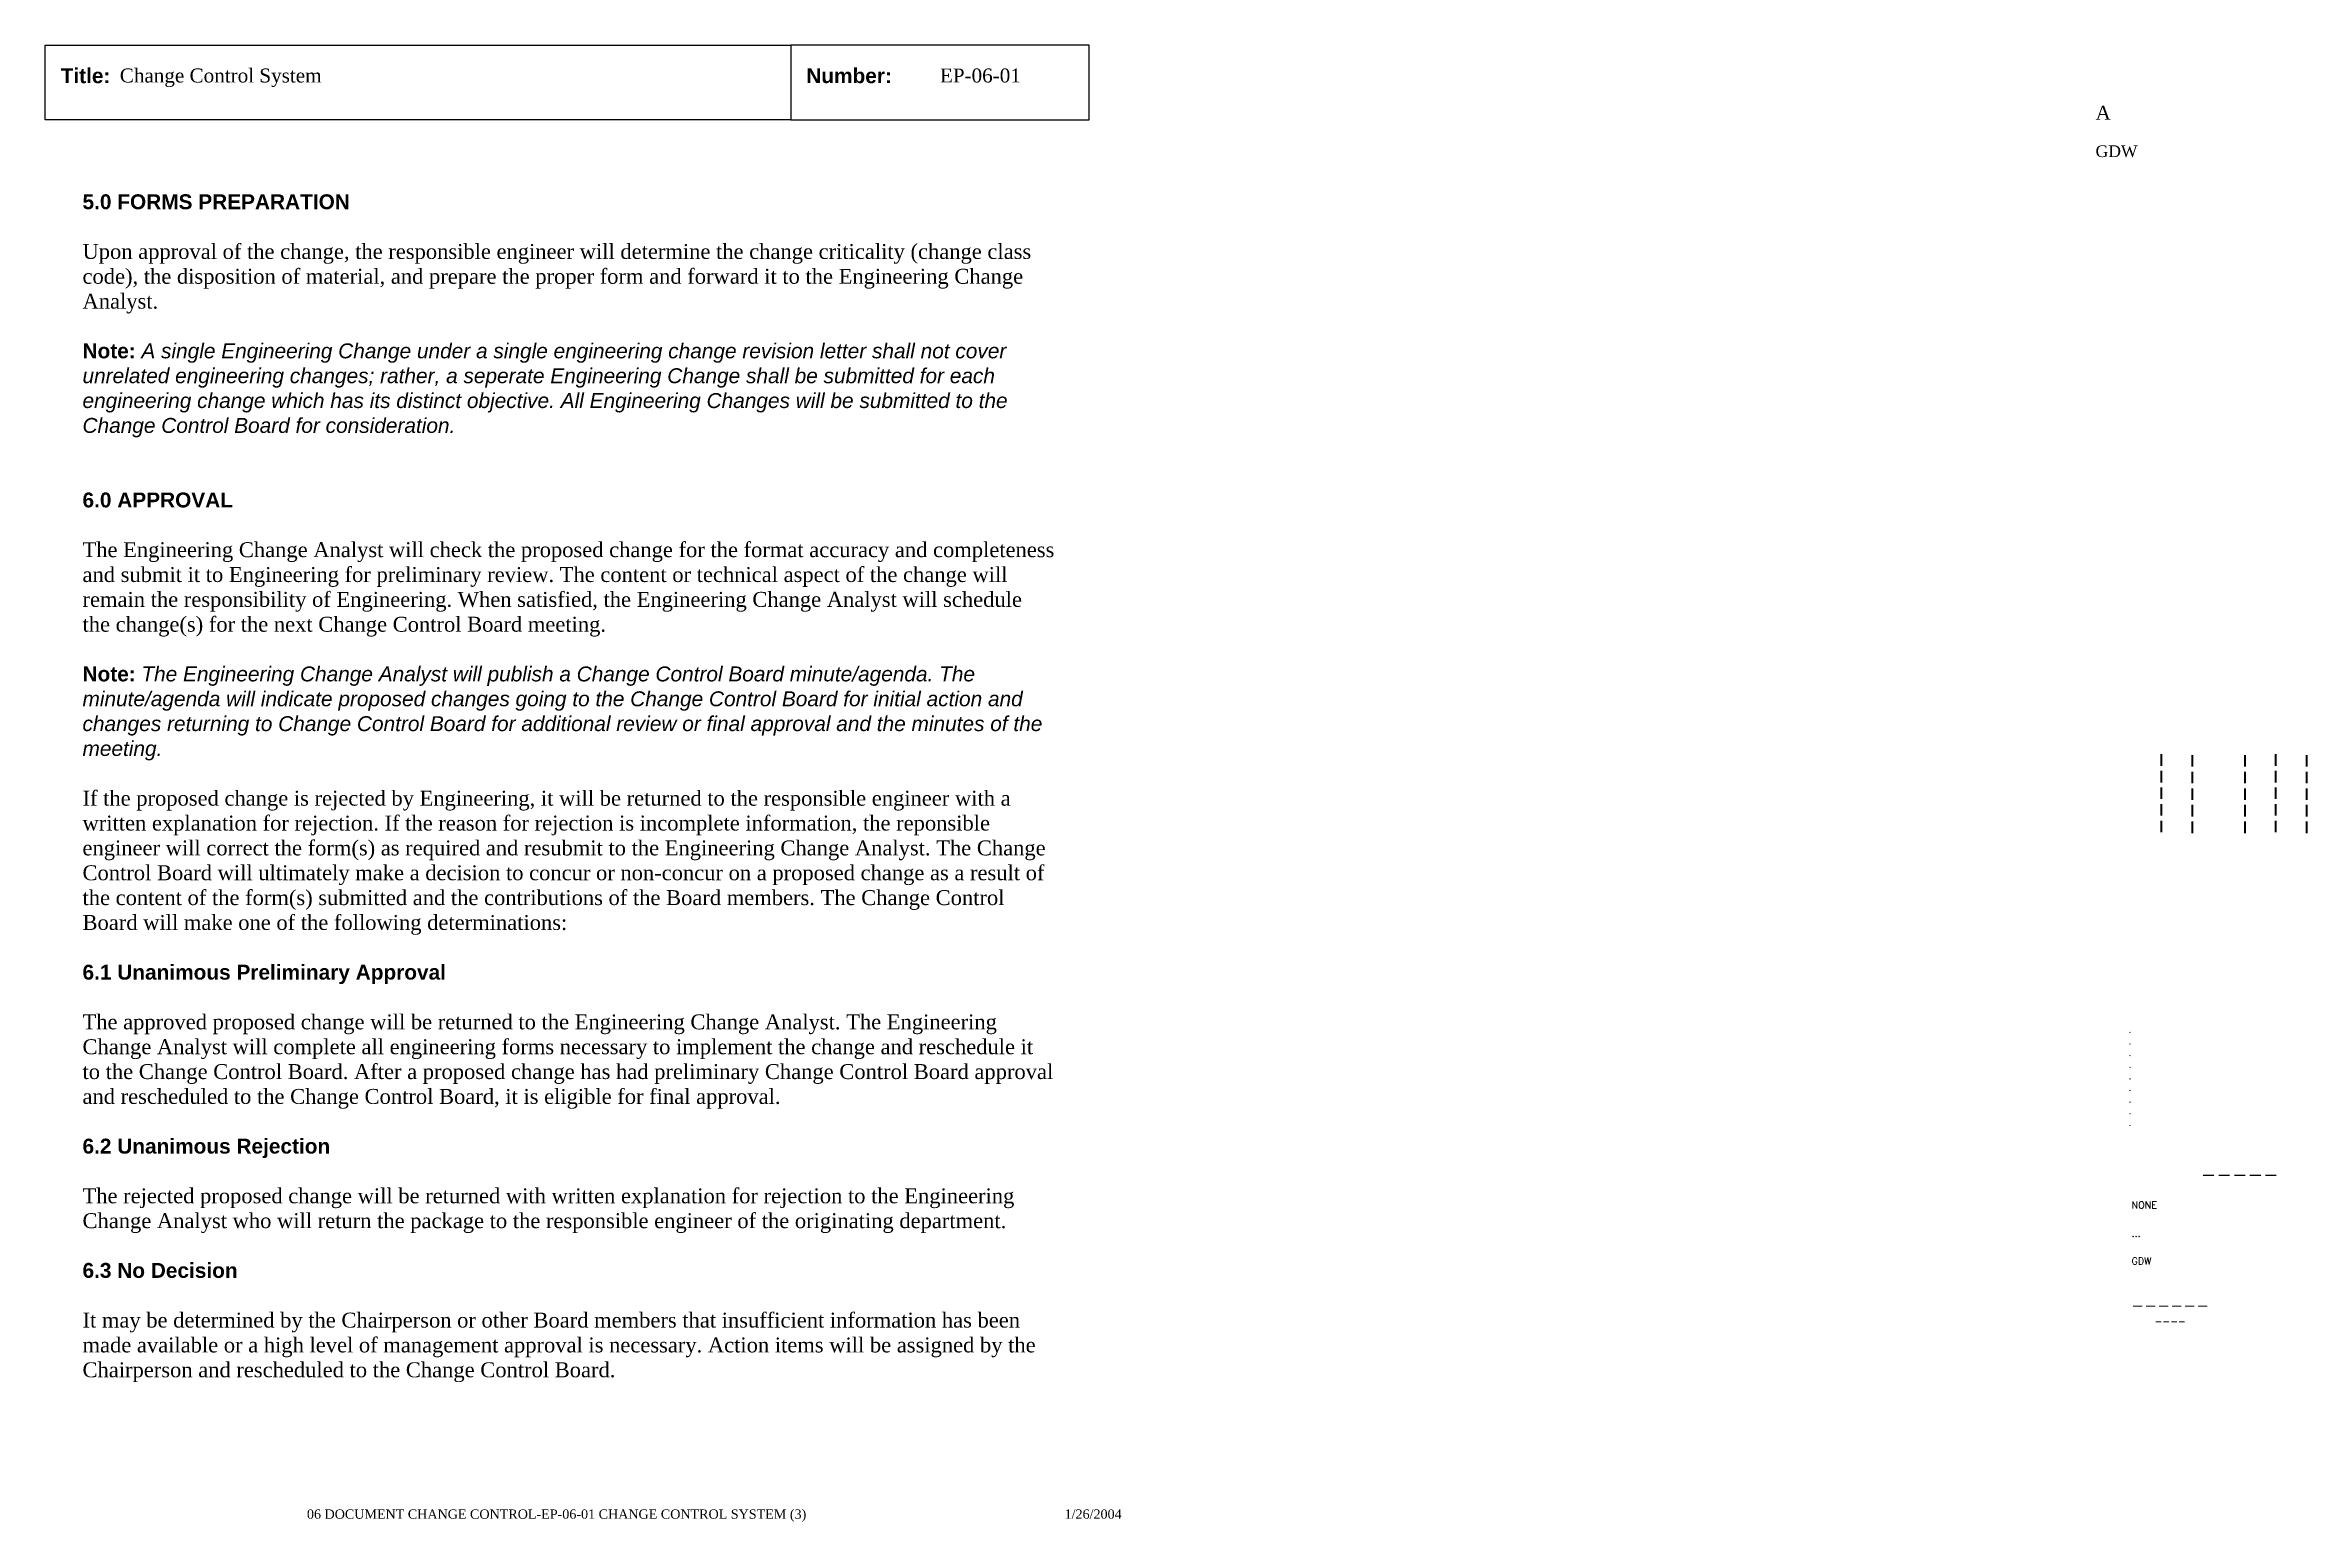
# Paper-space layout 'EP-06-01 Change Control System (3)' of a CAD drawing. Header units: inches. Extents: x 1 to 31.3, y 0.2 to 20.
import ezdxf
from ezdxf.enums import TextEntityAlignment as Align

# ---------------------------------------------------------------- set-up
doc = ezdxf.new("R2010")
doc.units = ezdxf.units.IN
doc.header["$MEASUREMENT"] = 0
doc.layers.add('TitleBlock_Attributes', color=40, linetype='Continuous', plot=False)
doc.layers.add('TitleBlock_Atts_Print', color=1, linetype='Continuous')
doc.styles.get("Standard").update_dxf_attribs({"font": 'simplex.shx'})
doc.styles.add('style1', font='TIMES.TTF')
doc.styles.add('styleAtt', font='TIMES.TTF')
doc.styles.add('TBBIGTEXT', font='complex.shx')

# ---------------------------------------------------------------- blocks, each defined once
blk = doc.blocks.new('Test1')
at = {"layer": 'TitleBlock_Attributes', "style": 'TBBIGTEXT', "width": 0.8}
for tag, p, height in [('SideLine1', (29.492, 9.408), 0.25), ('SideLine2', (29.906, 9.396), 0.25), ('SideLine3', (30.612, 9.396), 0.25), ('SideLine4', (31.026, 9.408), 0.25), ('SideLine5', (31.44, 9.396), 0.25), ('File-Layout', (28.803, 3.641), 0.125)]:
    blk.add_attdef(tag, p, '', height=height, rotation=90, dxfattribs=at)
at = {"layer": 'TitleBlock_Attributes'}
for tag, p, height in [('REV1', (28.947, 6.754), 0.0625), ('REV2', (28.947, 6.598), 0.0625), ('REV3', (28.947, 6.442), 0.0625), ('REV4', (28.947, 6.286), 0.0625), ('REV5', (28.947, 6.13), 0.0625), ('REV6', (28.947, 5.974), 0.0625), ('REV7', (28.947, 5.818), 0.0625), ('REV8', (28.947, 5.662), 0.0625), ('REV9', (28.947, 5.506), 0.0625), ('SCALE', (28.983, 4.394), 0.0938), ('INCHARGE', (28.983, 4.016), 0.0938), ('DRW', (28.983, 3.641), 0.0938)]:
    blk.add_attdef(tag, p, '', height=height, dxfattribs=at)
at = {"layer": 'TitleBlock_Attributes', "style": 'TBBIGTEXT'}
for tag, height, p in [('PROJNUM', 0.188, (30.434, 4.761)), ('DWG_NUM', 0.156, (31.168, 4.127)), ('CUSTOMER', 0.156, (29.501, 3.017)), ('LOCATION', 0.0938, (29.501, 2.835)), ('DESC_1', 0.188, (29.501, 2.412)), ('DESC_2', 0.188, (29.501, 2.1)), ('DESC_3', 0.188, (29.501, 1.787))]:
    blk.add_attdef(tag, text='', height=height, dxfattribs=at).set_placement(p, align=Align.CENTER)
at = {"layer": 'TitleBlock_Attributes'}
blk.add_attdef('DRW_DATE', text='', height=0.0938, dxfattribs=at).set_placement((31.149, 3.648), align=Align.CENTER)

psp = doc.layouts.new('EP-06-01 Change Control System (3)')

# ---------------------------------------------------------------- linework, layer by layer
for points in [[(1, 20), (11, 20), (11, 19), (1, 19)], [(11, 19), (15, 19), (15, 20), (11, 20)]]:
    psp.add_lwpolyline(points, close=True)

# ---------------------------------------------------------------- block references
ref = psp.add_blockref('Test1', (0, 0))
ref.add_attrib('CUSTOMER', '------', dxfattribs={"layer": 'TitleBlock_Attributes', "height": 0.1562, "style": 'TBBIGTEXT'}).set_placement((29.501, 3.017), align=Align.CENTER)
ref.add_attrib('LOCATION', '----', dxfattribs={"layer": 'TitleBlock_Attributes', "height": 0.0938, "style": 'TBBIGTEXT'}).set_placement((29.501, 2.835), align=Align.CENTER)
ref.add_attrib('DESC_1', 'Change Control System', (2, 19.5), dxfattribs={"layer": 'TitleBlock_Atts_Print', "height": 0.1875, "style": 'styleAtt'})
ref.add_attrib('DESC_2', 'EP-06-01', (13, 19.5), dxfattribs={"layer": 'TitleBlock_Atts_Print', "height": 0.1875, "style": 'styleAtt'})
ref.add_attrib('DESC_3', 'A', (28.5, 19), dxfattribs={"layer": 'TitleBlock_Attributes', "height": 0.188, "style": 'styleAtt'})
ref.add_attrib('PROJNUM', '-----', dxfattribs={"layer": 'TitleBlock_Attributes', "height": 0.1875, "style": 'TBBIGTEXT'}).set_placement((30.434, 4.761), align=Align.CENTER)
ref.add_attrib('DWG_NUM', 'GDW', (28.5, 18.5), dxfattribs={"layer": 'TitleBlock_Attributes', "height": 0.1562, "style": 'styleAtt'})
ref.add_attrib('DRW_DATE', '1/26/2004', dxfattribs={"layer": 'TitleBlock_Atts_Print', "height": 0.125, "style": 'styleAtt'}).set_placement((15.055, 0.232), align=Align.CENTER)
ref.add_attrib('DRW', 'GDW', (28.983, 3.641), dxfattribs={"layer": 'TitleBlock_Attributes', "height": 0.0938})
ref.add_attrib('INCHARGE', '...', (28.983, 4.016), dxfattribs={"layer": 'TitleBlock_Attributes', "height": 0.0938})
ref.add_attrib('SCALE', 'NONE', (28.983, 4.394), dxfattribs={"layer": 'TitleBlock_Attributes', "height": 0.0938})
ref.add_attrib('REV1', '.', (28.947, 6.754), dxfattribs={"layer": 'TitleBlock_Attributes', "height": 0.0625})
ref.add_attrib('REV2', '.', (28.947, 6.598), dxfattribs={"layer": 'TitleBlock_Attributes', "height": 0.0625})
ref.add_attrib('REV3', '.', (28.947, 6.442), dxfattribs={"layer": 'TitleBlock_Attributes', "height": 0.0625})
ref.add_attrib('REV4', '.', (28.947, 6.286), dxfattribs={"layer": 'TitleBlock_Attributes', "height": 0.0625})
ref.add_attrib('REV5', '.', (28.947, 6.13), dxfattribs={"layer": 'TitleBlock_Attributes', "height": 0.0625})
ref.add_attrib('REV6', '.', (28.947, 5.974), dxfattribs={"layer": 'TitleBlock_Attributes', "height": 0.0625})
ref.add_attrib('REV7', '.', (28.947, 5.818), dxfattribs={"layer": 'TitleBlock_Attributes', "height": 0.0625})
ref.add_attrib('REV8', '.', (28.947, 5.662), dxfattribs={"layer": 'TitleBlock_Attributes', "height": 0.0625})
ref.add_attrib('REV9', '.', (28.947, 5.506), dxfattribs={"layer": 'TitleBlock_Attributes', "height": 0.0625})
ref.add_attrib('SideLine1', '-----', (29.492, 9.408), dxfattribs={"layer": 'TitleBlock_Attributes', "height": 0.25, "rotation": 90, "style": 'TBBIGTEXT', "width": 0.8})
ref.add_attrib('SideLine2', '-----', (29.906, 9.396), dxfattribs={"layer": 'TitleBlock_Attributes', "height": 0.25, "rotation": 90, "style": 'TBBIGTEXT', "width": 0.8})
ref.add_attrib('SideLine3', '-----', (30.612, 9.396), dxfattribs={"layer": 'TitleBlock_Attributes', "height": 0.25, "rotation": 90, "style": 'TBBIGTEXT', "width": 0.8})
ref.add_attrib('SideLine4', '-----', (31.026, 9.408), dxfattribs={"layer": 'TitleBlock_Attributes', "height": 0.25, "rotation": 90, "style": 'TBBIGTEXT', "width": 0.8})
ref.add_attrib('SideLine5', '-----', (31.44, 9.396), dxfattribs={"layer": 'TitleBlock_Attributes', "height": 0.25, "rotation": 90, "style": 'TBBIGTEXT', "width": 0.8})
ref.add_attrib('File-Layout', '06 DOCUMENT CHANGE CONTROL-EP-06-01 CHANGE CONTROL SYSTEM (3)', dxfattribs={"layer": 'TitleBlock_Atts_Print', "height": 0.125, "style": 'styleAtt'}).set_placement((7.859, 0.232), align=Align.CENTER)

# ---------------------------------------------------------------- texts
at = {"color": 5, "char_height": 0.2, "width": 2, "attachment_point": 1, "line_spacing_factor": 1.5, "style": 'style1'}
for s, insert in [('{\\fArial|b1|i0|c0|p34;Title:}', (1.207, 19.691)), ('{\\fArial|b1|i0|c0|p34;Number:}', (11.207, 19.691))]:
    psp.add_mtext(s, dxfattribs=dict(at, insert=insert))
at = {"color": 5, "insert": (1.5, 18), "char_height": 0.2, "width": 13, "attachment_point": 1, "style": 'style1'}
psp.add_mtext('{\\fArial|b1|i0|c0|p34;5.0 FORMS PREPARATION\\P\\P}Upon approval of the change, the responsible engineer will determine the change criticality (change class code), the disposition of material, and prepare the proper form and forward it to the Engineering Change Analyst.\\P\\P{\\fArial|b1|i0|c0|p34;Note:} {\\fArial|b0|i1|c0|p34;A single Engineering Change under a single engineering change revision letter shall not cover unrelated engineering changes; rather, a seperate Engineering Change shall be submitted for each engineering change which has its distinct objective. All Engineering Changes will be submitted to the Change Control Board for consideration.\\P\\P\\P\\fArial|b1|i0|c0|p34;6.0 APPROVAL\\P\\P}The Engineering Change Analyst will check the proposed change for the format accuracy and completeness and submit it to Engineering for preliminary review. The content or technical aspect of the change will remain the responsibility of Engineering. When satisfied, the Engineering Change Analyst will schedule the change(s) for the next Change Control Board meeting.\\P\\P{\\fArial|b1|i0|c0|p34;Note:} {\\fArial|b0|i1|c0|p34;The Engineering Change Analyst will publish a Change Control Board minute/agenda. The minute/agenda will indicate proposed changes going to the Change Control Board for initial action and changes returning to Change Control Board for additional review or final approval and the minutes of the meeting.\\P\\P}If the proposed change is rejected by Engineering, it will be returned to the responsible engineer with a written explanation for rejection. If the reason for rejection is incomplete information, the reponsible engineer will correct the form(s) as required and resubmit to the Engineering Change Analyst. The Change Control Board will ultimately make a decision to concur or non-concur on a proposed change as a result of the content of the form(s) submitted and the contributions of the Board members. The Change Control Board will make one of the following determinations:\\P\\P{\\fArial|b1|i0|c0|p34;6.1 Unanimous Preliminary Approval\\P\\P}The approved proposed change will be returned to the Engineering Change Analyst. The Engineering Change Analyst will complete all engineering forms necessary to implement the change and reschedule it to the Change Control Board. After a proposed change has had preliminary Change Control Board approval and rescheduled to the Change Control Board, it is eligible for final approval.\\P\\P{\\fArial|b1|i0|c0|p34;6.2 Unanimous Rejection\\P\\P}The rejected proposed change will be returned with written explanation for rejection to the Engineering Change Analyst who will return the package to the responsible engineer of the originating department.\\P\\P{\\fArial|b1|i0|c0|p34;6.3 No Decision\\P\\P}It may be determined by the Chairperson or other Board members that insufficient information has been made available or a high level of management approval is necessary. Action items will be assigned by the Chairperson and rescheduled to the Change Control Board.', dxfattribs=at)

doc.saveas('drawing.dxf')
